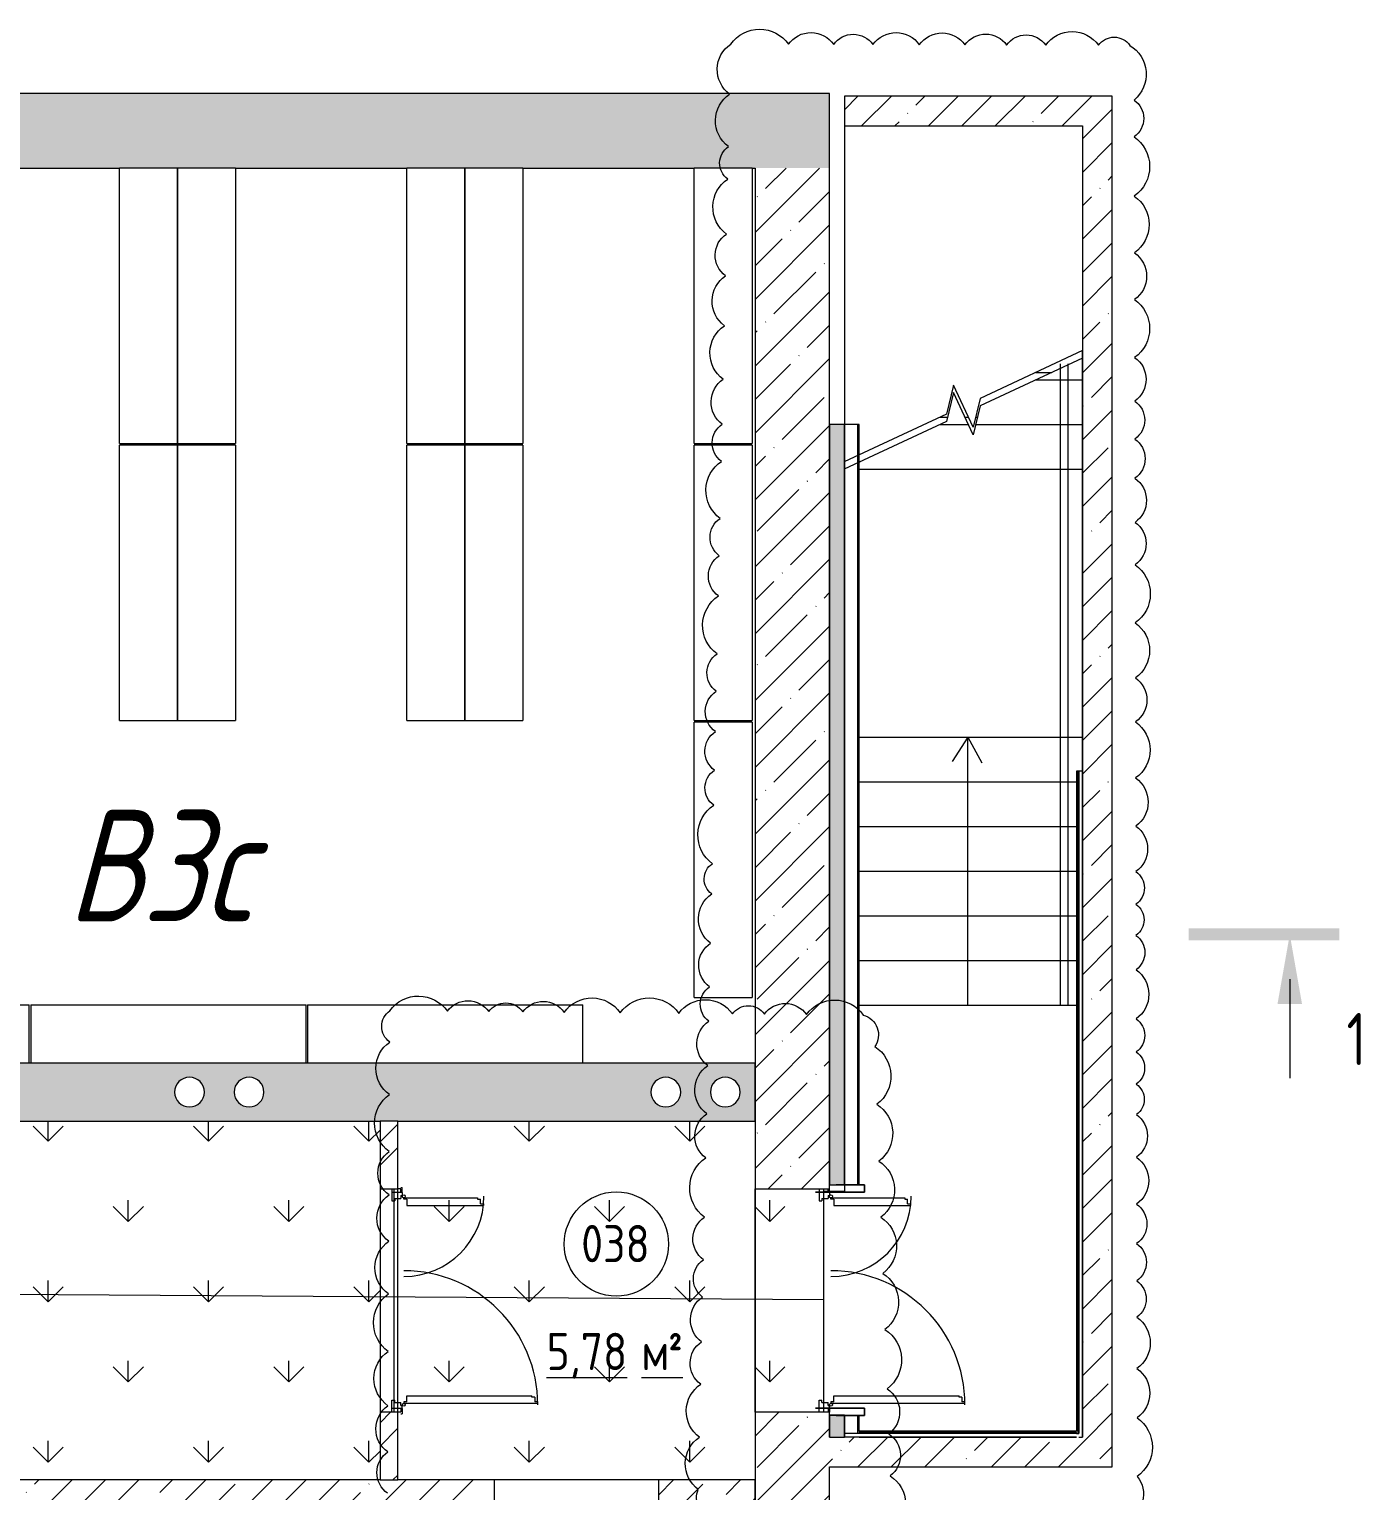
# Model space of a CAD drawing. Header units: millimetres. Extents: x -515342 to 330399, y -224905 to 507333.
# Drawn here: x -277105 to -268159, y -178752 to -168937 of the extents above; entities that cross this region are included whole.
import ezdxf

# ---------------------------------------------------------------- set-up
doc = ezdxf.new("R2010")
doc.units = ezdxf.units.MM
doc.linetypes.add('ASVP_Невидимые', pattern=[5, 3, -2])
doc.linetypes.add('ASVP_Штриховая_ш3 п1_5', pattern=[4.5, 3, -1.5])
doc.layers.get('0').update_dxf_attribs({"lineweight": 0})
for name, color, linetype, lineweight in [('Витраж', 7, 'Continuous', 0), ('Двери', 7, 'Continuous', 0), ('Лестницы', 7, 'Continuous', 0), ('Линии разделители', 7, 'ASVP_Штриховая_ш3 п1_5', 0), ('Марки помещений', 7, 'Continuous', 0), ('Мебель', 7, 'Continuous', 0), ('Ответы', 4, 'Continuous', 0), ('Перекрытие', 7, 'Continuous', 0), ('Разрезы', 7, 'Continuous', 0), ('Стены внутренние', 7, 'Continuous', 0), ('Стены наружные', 7, 'Continuous', 0), ('Стены несущие', 7, 'Continuous', 0), ('Стены отделка', 7, 'Continuous', 0), ('Стены перегородки', 7, 'Continuous', 0), ('Стены штриховка', 7, 'Continuous', 0), ('экспертиза категории', 1, 'Continuous', 0), ('экспертиза условные обозначения', 1, 'Continuous', 0)]:
    doc.layers.add(name, color=color, linetype=linetype, lineweight=lineweight)
doc.styles.add('GOST Common_1', font='', dxfattribs={"width": 0.9, "height": 250})
doc.styles.add('GOST Common_2', font='', dxfattribs={"width": 0.9, "height": 250})
doc.styles.add('GOST Common_3', font='', dxfattribs={"width": 0.8, "height": 350})
doc.styles.add('mytext', font='isocpeur.ttf', dxfattribs={"width": 0.8, "oblique": 14.999978})
doc.styles.get('GOST Common_1').set_extended_font_data('GOST Common')
doc.styles.get('GOST Common_2').set_extended_font_data('GOST Common')
doc.styles.get('GOST Common_3').set_extended_font_data('GOST Common')
pattern_1 = [(45, (0, 0), (-224.5064, 224.5064), []), (45, (224.5, 0), (-224.5064, 224.5064), [396.875, -79.375, 3.353, -76.022])]
pattern_2 = [(45, (-373662.94, -185274.45), (-224.5064, 224.5064), []), (45, (-373438.43, -185274.45), (-224.5064, 224.5064), [396.875, -79.375, 3.353, -76.022])]
pattern_3 = [(90, (-528066.2, 6791.8), (-538.8154, 538.8154), [142.875, -934.7557]), (45, (-528066.2, 6791.8), (-538.8154, 538.8154), [142.875, -619.125]), (135, (-528066.2, 6791.8), (-538.8154, -538.8154), [142.875, -619.125])]

# ---------------------------------------------------------------- blocks, each defined once
blk = doc.blocks.new('Дверь_Стальная_2 полотна - АР_Дверь_Наружная_1450х2080h_коробка__О_Л-10229630-О_АР_П_-1_-3_000_План -1 этажа')
at = {"layer": 'Двери', "lineweight": 18}
for p, q in [((649, 1120), (639, 1120)), ((639, 280), (639, 1120)), ((649, 1140), (649, 1120)), ((649, 1140), (680, 1140)), ((690, 1160), (680, 1160)), ((680, 1160), (680, 1140)), ((690, 260), (690, 1160)), ((-649, 795), (-639, 795)), ((-649, 775), (-649, 795)), ((-639, 280), (-639, 795)), ((-690, 260), (-690, 755)), ((-690, 755), (-680, 755)), ((-680, 755), (-680, 775)), ((-649, 775), (-680, 775)), ((-728.5, 250), (-750, 250)), ((-725, 250), (-727.5, 250)), ((-725, 250), (-705, 250)), ((-725, 250), (-725, 180)), ((-705, 240), (-705, 250)), ((-705, 240), (-685, 240)), ((-680, 260), (-690, 260)), ((-685, 199), (-685, 240)), ((-685, 199), (-669, 199)), ((-680, 280), (-680, 260)), ((-680, 280), (-639, 280)), ((-669, 180), (-669, 199)), ((680, 280), (639, 280)), ((685, 199), (669, 199)), ((669, 180), (669, 199)), ((680, 280), (680, 260)), ((680, 260), (690, 260)), ((705, 240), (685, 240)), ((685, 199), (685, 240)), ((722.5, 250), (705, 250)), ((705, 240), (705, 250)), ((725, 250), (723.5, 250)), ((725, 250), (725, 180)), ((725, 250), (750, 250)), ((-725, 180), (-669, 180)), ((722.6, 180), (669, 180)), ((725, 180), (723.5, 180))]:
    blk.add_line(p, q, dxfattribs=at)
at = {"layer": 'Двери', "linetype": 'ASVP_Невидимые', "lineweight": 18}
for p, q in [((-728.5, 240), (-750, 240)), ((-725, 240), (-727.5, 240)), ((725, 240), (750, 240)), ((-750, 180), (-728.5, 180)), ((-727.6, 180), (-725, 180)), ((750, 180), (725, 180))]:
    blk.add_line(p, q, dxfattribs=at)
at = {"layer": 'Двери', "lineweight": 18}
for centre in [(-700, 260), (700, 260)]:
    blk.add_circle(centre, 10, dxfattribs=at)
for centre, radius, start, end in [((700, 260), 900, 90, 180), ((-700, 260), 538.5, 0, 90)]:
    blk.add_arc(centre, radius, start, end, dxfattribs=at)
blk = doc.blocks.new('Прямоугольный импост - АР_Откос_Металлический_50х330 Серый Правый_Двери-10044573-О_АР_П_-1_-3_000_План -1 этажа')
at = {"layer": 'Витраж'}
h = blk.add_hatch(dxfattribs=at)
h.set_pattern_fill('FP_10', color=256, style=0, pattern_type=2)
h.set_pattern_definition([(45, (-8577.5, -102070), (-106.06602, 106.06602), [])])
h.paths.add_polyline_path([(-50, -230), (-50, 100), (0, 100), (-1, 99), (-49, 99), (-49, -230)])
at = {"layer": 'Витраж', "lineweight": 18}
for p, q in [((-50, -230), (-50, 100)), ((-50, 100), (0, 100)), ((-1, 99), (-49, 99)), ((-49, 99), (-49, -230)), ((-1, -90), (-1, 99)), ((0, 100), (0, -90)), ((0, -90), (-1, -90)), ((-49, -230), (-50, -230))]:
    blk.add_line(p, q, dxfattribs=at)
blk = doc.blocks.new('Прямоугольный импост - АР_Откос_Металлический_50х330 Серый Левый_Двери-10044574-О_АР_П_-1_-3_000_План -1 этажа')
at = {"layer": 'Витраж'}
h = blk.add_hatch(dxfattribs=at)
h.set_pattern_fill('FP_11', color=256, style=0, pattern_type=2)
h.set_pattern_definition([(135, (7027.5, -102070), (-106.06602, -106.06602), [])])
h.paths.add_polyline_path([(0, -90), (0, 100), (-50, 100), (-49, 99), (-1, 99), (-1, -90)])
at = {"layer": 'Витраж', "lineweight": 18}
for p, q in [((0, 100), (-50, 100)), ((-50, 100), (-50, -230)), ((-49, -230), (-49, 99)), ((-49, 99), (-1, 99)), ((-1, 99), (-1, -90)), ((0, -90), (0, 100)), ((-1, -90), (0, -90)), ((-50, -230), (-49, -230))]:
    blk.add_line(p, q, dxfattribs=at)
blk = doc.blocks.new('СД_Люблино_Фасады_rvt-1-О_АР_П_-1_-3_000_План -1 этажа')
at = {"layer": 'Стены внутренние'}
h = blk.add_hatch(dxfattribs=at)
h.set_pattern_fill('FP_1', color=256, style=0, pattern_type=2)
h.set_pattern_definition(pattern_1)
h.paths.add_polyline_path([(101935, 15405), (101935, 15905), (82614.9, 15905), (82614.9, 15405), (101545, 15405)])
h.paths.add_polyline_path([(81374.9, 15405), (81374.9, 15905), (75274.9, 15905), (75274.9, 15405), (80820.1, 15405)])
h.paths.add_polyline_path([(73790.4, 15405), (74034.9, 15405), (74034.9, 15905), (67979.9, 15905), (67979.9, 15405), (70321.1, 15405)])
h.paths.add_polyline_path([(66739.9, 15405), (66739.9, 15905), (64319.9, 15905), (64319.9, 15405), (66185.1, 15405)])
h.paths.add_polyline_path([(63079.9, 15405), (63079.9, 15905), (59834.9, 15905), (59834.9, 15405), (62525.1, 15405)])
h.paths.add_polyline_path([(58594.9, 15405), (58594.9, 15905), (56294.9, 15905), (56294.9, 15405), (58178.4, 15405)])
h.paths.add_polyline_path([(55054.9, 15405), (55054.9, 15905), (46676.4, 15905), (46676.4, 15405), (54709.1, 15405)])
h.paths.add_polyline_path([(45168.5, 15405), (45436.4, 15405), (45436.4, 15905), (34796.4, 15905), (34796.4, 15405), (45120, 15405)])
h.paths.add_polyline_path([(33556.4, 15405), (33556.4, 15905), (27516.4, 15905), (27516.4, 15405), (33475, 15405)])
h.paths.add_polyline_path([(26141.7, 15405), (26276.4, 15405), (26276.4, 15905), (20376.4, 15905), (20376.4, 15405), (26087.2, 15405)])
h.paths.add_polyline_path([(19136.4, 15405), (19136.4, 15905), (6136.4, 15905), (6136.4, 15405), (18755, 15405)])
h.paths.add_polyline_path([(4896.4, 15405), (4896.4, 15905), (2925, 15905), (2925, 15405), (4735, 15405)])
h.paths.add_polyline_path([(1375, 15405), (1375, 15905), (-305, 15905), (-305, 15405), (934.6, 15405)])
h = blk.add_hatch(dxfattribs=at)
h.set_pattern_fill('FP_1', color=256, style=0, pattern_type=2)
h.set_pattern_definition(pattern_1)
h.paths.add_polyline_path([(103635, 15687.9), (103635, 15887.9), (102035, 15887.9), (102035, 15687.9)])
h = blk.add_hatch(dxfattribs=at)
h.set_pattern_fill('FP_1', color=256, style=0, pattern_type=2)
h.set_pattern_definition(pattern_1)
h.paths.add_polyline_path([(103835, 6682.9), (103835, 15887.9), (103635, 15887.9), (103635, 6682.9)])
h = blk.add_hatch(dxfattribs=at)
h.set_pattern_fill('FP_1', color=256, style=0, pattern_type=2)
h.set_pattern_definition(pattern_1)
h.paths.add_polyline_path([(101935, 200), (101935, 7050), (101435, 7050), (101435, 200), (101545, 200)])
h.paths.add_polyline_path([(101935, 8550), (101935, 15405), (101435, 15405), (101435, 8550), (101545, 8550)])
h = blk.add_hatch(dxfattribs=at)
h.set_pattern_fill('FP_1', color=256, style=0, pattern_type=2)
h.set_pattern_definition(pattern_1)
h.paths.add_polyline_path([(103635, 6682.9), (103635, 6882.9), (101935, 6882.9), (101935, 6682.9), (103279.6, 6682.9)])
at = {"layer": 'Стены наружные'}
h = blk.add_hatch(dxfattribs=at)
h.set_pattern_fill('FP_7', color=256, style=0, pattern_type=2)
h.set_pattern_definition([(0, (0, 0), (59.531, 34.37), [39.687, -79.375]), (120, (0, 0), (-59.530793, 34.370358), [39.687, -79.375]), (60, (0, 0), (0.000207, 68.740358), [0, -79.375, 39.687, 0])])
h.paths.add_polyline_path([(102035, 6882.9), (102035, 7027.5), (101935, 7027.5), (101935, 6882.9)])
h.paths.add_polyline_path([(101935, 8577.5), (102035, 8577.5), (102035, 13682.9), (101935, 13682.9), (101935, 10015.3)])
at = {"layer": 'Лестницы'}
for p, q in [((103633.9, 14178.9), (102947.2, 13858.7)), ((103633.9, 14128.9), (103633.9, 14178.9)), ((103633.9, 14128.9), (102947.2, 13808.7)), ((103633.9, 13982.9), (103633.9, 14128.9)), ((102767.8, 13947.5), (102720.6, 13753.1)), ((102899.9, 13664.3), (102767.8, 13947.5)), ((103320.6, 14032.9), (103427.8, 14032.9)), ((103320.6, 14032.9), (103427.8, 14032.9)), ((103320.6, 13982.9), (103633.9, 13982.9)), ((103320.6, 13982.9), (103633.9, 13982.9)), ((103633.9, 13682.9), (103633.9, 13982.9)), ((102767.8, 13897.5), (102720.6, 13703.1)), ((102899.9, 13614.3), (102767.8, 13897.5)), ((102947.2, 13858.7), (102899.9, 13664.3)), ((102720.6, 13753.1), (102033.9, 13432.9)), ((102947.2, 13808.7), (102899.9, 13614.3)), ((102720.6, 13703.1), (102033.9, 13382.9)), ((102677.2, 13732.9), (102727.8, 13732.9)), ((102677.2, 13732.9), (102727.8, 13732.9)), ((102677.2, 13682.9), (102867.9, 13682.9)), ((102677.2, 13682.9), (102867.9, 13682.9)), ((102844.6, 13732.9), (102867.9, 13732.9)), ((102844.6, 13732.9), (102867.9, 13732.9)), ((102916.6, 13732.9), (102928.7, 13732.9)), ((102916.6, 13732.9), (102928.7, 13732.9)), ((102916.6, 13682.9), (103633.9, 13682.9)), ((102916.6, 13682.9), (103633.9, 13682.9)), ((103633.9, 13382.9), (103633.9, 13682.9)), ((102135, 13432.9), (102141.1, 13432.9)), ((102135, 13432.9), (102141.1, 13432.9)), ((102135, 13382.9), (103633.9, 13382.9)), ((102135, 13382.9), (103633.9, 13382.9)), ((103633.9, 11582.9), (103633.9, 13382.9)), ((102135, 11582.9), (103633.9, 11582.9)), ((102135, 11582.9), (103633.9, 11582.9)), ((103633.9, 11354.2), (103633.9, 11582.9)), ((102135, 11282.9), (103595, 11282.9)), ((102135, 11282.9), (103595, 11282.9)), ((102135, 10982.9), (103595, 10982.9)), ((102135, 10982.9), (103595, 10982.9)), ((102135, 10682.9), (103595, 10682.9)), ((102135, 10682.9), (103595, 10682.9)), ((102135, 10382.9), (103595, 10382.9)), ((102135, 10382.9), (103595, 10382.9)), ((102135, 10082.9), (103595, 10082.9)), ((102135, 10082.9), (103595, 10082.9)), ((102135, 9782.9), (103595, 9782.9)), ((102135, 9782.9), (103595, 9782.9))]:
    blk.add_line(p, q, dxfattribs=at)
at = {"layer": 'Перекрытие'}
for p, q in [((102035, 15687.9), (102035, 13682.9)), ((102035, 8576.5), (102035, 8532.9)), ((102035, 8532.9), (101895, 8532.9)), ((101895, 8532.9), (101895, 8528.5)), ((101895, 8527.7), (101895, 7077.3)), ((101895, 7076.5), (101895, 7050)), ((101935, 7032.9), (102035, 7032.9)), ((102035, 7032.9), (102035, 7028.5))]:
    blk.add_line(p, q, dxfattribs=at)
at = {"layer": 'Стены несущие'}
for p, q in [((101935, 15905), (82614.9, 15905)), ((101935, 15405), (101935, 15905)), ((103635, 15887.9), (102035, 15887.9)), ((102035, 15887.9), (102035, 15687.9)), ((103835, 15887.9), (103635, 15887.9)), ((103835, 6682.9), (103835, 15887.9)), ((102035, 15687.9), (103635, 15687.9)), ((103635, 15687.9), (103635, 11354.2)), ((96015, 15405), (97165, 15405)), ((97945, 15405), (99095, 15405)), ((99875, 15405), (101025, 15405)), ((101415, 15405), (101435, 15405)), ((101435, 15405), (101435, 8550)), ((101935, 8550), (101935, 15405)), ((101935, 13682.9), (101935, 8577.5)), ((102035, 13682.9), (101935, 13682.9)), ((102035, 8577.5), (102035, 13682.9)), ((101435, 8550), (101935, 8550)), ((101935, 8577.5), (102035, 8577.5)), ((101435, 7050), (101435, 200)), ((101935, 7050), (101435, 7050)), ((101935, 6882.9), (101935, 7050)), ((101935, 7027.5), (101935, 6882.9)), ((102035, 7027.5), (101935, 7027.5)), ((102035, 6882.9), (102035, 7027.5)), ((102199.6, 6882.9), (102190.6, 6882.9)), ((103595, 6882.9), (102199.6, 6882.9)), ((101935, 200), (101935, 6682.9)), ((101935, 6682.9), (103635, 6682.9)), ((103635, 6682.9), (103835, 6682.9))]:
    blk.add_line(p, q, dxfattribs=at)
at = {"layer": 'Стены отделка', "lineweight": 9}
for p, q in [((102035, 13682.9), (102035, 8577.5)), ((102126, 13682.9), (102035, 13682.9)), ((102135, 13682.9), (102126, 13682.9)), ((102135, 8577.5), (102135, 13682.9)), ((103604, 11354.2), (103595, 11354.2)), ((103595, 11354.2), (103595, 6922.9)), ((103610, 11354.2), (103604, 11354.2)), ((102035, 8577.5), (102126, 8577.5)), ((102126, 8577.5), (102135, 8577.5)), ((102035, 7027.5), (102035, 6907.9)), ((102126, 7027.5), (102035, 7027.5)), ((102135, 7027.5), (102126, 7027.5)), ((102135, 6922.9), (102135, 7027.5)), ((103595, 6922.9), (102135, 6922.9))]:
    blk.add_line(p, q, dxfattribs=at)
at = {"layer": 'Стены перегородки'}
for p, q in [((103635, 11354.2), (103610, 11354.2)), ((103610, 11354.2), (103610, 6907.9)), ((102035, 6907.9), (102035, 6882.9)), ((102126, 6907.9), (102035, 6907.9)), ((102035, 6907.9), (102035, 6882.9)), ((102135, 6907.9), (102126, 6907.9)), ((103595, 6907.9), (102135, 6907.9)), ((102190.6, 6882.9), (103595, 6882.9)), ((103595, 6907.9), (103604, 6907.9)), ((103604, 6907.9), (103610, 6907.9))]:
    blk.add_line(p, q, dxfattribs=at)
at = {"layer": 'Стены штриховка'}
for p, q in [((102126, 8577.5), (102126, 13682.9)), ((103604, 11354.2), (103604, 6907.9)), ((103635, 6882.9), (103635, 11354.2)), ((103635, 11354.2), (103635, 6882.9)), ((102126, 6907.9), (102126, 7027.5)), ((101935, 6882.9), (102035, 6882.9)), ((102126, 6882.9), (102035, 6882.9)), ((102135, 6882.9), (102126, 6882.9)), ((102135, 6922.9), (102135, 6913.9)), ((103595, 6913.9), (102135, 6913.9)), ((102135, 6913.9), (102135, 6907.9)), ((102135, 6882.9), (102190.6, 6882.9)), ((102190.6, 6882.9), (102135, 6882.9)), ((103595, 6907.9), (103595, 6913.9)), ((103610, 6882.9), (103635, 6882.9))]:
    blk.add_line(p, q, dxfattribs=at)
at = {"layer": 'Витраж', "lineweight": 9, "extrusion": (0, 0, -1), "rotation": 90.00000000000007}
blk.add_blockref('Прямоугольный импост - АР_Откос_Металлический_50х330 Серый Правый_Двери-10044573-О_АР_П_-1_-3_000_План -1 этажа', (-102070, 8577.5), dxfattribs=at)
at = {"layer": 'Витраж', "lineweight": 9, "rotation": 269.9999999999999}
blk.add_blockref('Прямоугольный импост - АР_Откос_Металлический_50х330 Серый Левый_Двери-10044574-О_АР_П_-1_-3_000_План -1 этажа', (102070, 7027.5), dxfattribs=at)
at = {"layer": 'Двери', "lineweight": 9, "rotation": 269.9999999999997}
blk.add_blockref('Дверь_Стальная_2 полотна - АР_Дверь_Наружная_1450х2080h_коробка__О_Л-10229630-О_АР_П_-1_-3_000_План -1 этажа', (101685, 7800), dxfattribs=at)
blk = doc.blocks.new('Дверь_Стальная_2 полотна - АР_Дверь_Внутренняя_1450х2080h_коробка__О_Л-10662681-О_АР_П_-1_-3_000_План -1 этажа')
at = {"layer": 'Двери', "lineweight": 18}
for p, q in [((690, 1000), (680, 1000)), ((680, 1000), (680, 980)), ((690, 100), (690, 1000)), ((649, 960), (639, 960)), ((639, 120), (639, 960)), ((649, 980), (649, 960)), ((649, 980), (680, 980)), ((-690, 100), (-690, 595)), ((-690, 595), (-680, 595)), ((-680, 595), (-680, 615)), ((-649, 615), (-680, 615)), ((-649, 635), (-639, 635)), ((-649, 615), (-649, 635)), ((-639, 120), (-639, 635)), ((-680, 100), (-690, 100)), ((-680, 120), (-680, 100)), ((-680, 120), (-639, 120)), ((680, 120), (639, 120)), ((680, 120), (680, 100)), ((680, 100), (690, 100)), ((-760, 80), (-760, 90)), ((-725, 90), (-760, 90)), ((-725, 90), (-705, 90)), ((-725, 90), (-725, 20)), ((-725, 20), (-669, 20)), ((-705, 80), (-705, 90)), ((-705, 80), (-685, 80)), ((-685, 39), (-685, 80)), ((-685, 39), (-669, 39)), ((-669, 20), (-669, 39)), ((685, 39), (669, 39)), ((669, 20), (669, 39)), ((725, 20), (669, 20)), ((705, 80), (685, 80)), ((685, 39), (685, 80)), ((725, 90), (705, 90)), ((705, 80), (705, 90)), ((725, 90), (725, 20)), ((725, 90), (760, 90)), ((760, 80), (760, 90))]:
    blk.add_line(p, q, dxfattribs=at)
at = {"layer": 'Двери', "linetype": 'ASVP_Невидимые', "lineweight": 18}
for p, q in [((-750, 80), (-750, 60)), ((-725, 80), (-750, 80)), ((-750, 20), (-725, 20)), ((725, 80), (750, 80)), ((750, 20), (725, 20)), ((750, 80), (750, 60))]:
    blk.add_line(p, q, dxfattribs=at)
at = {"layer": 'Двери', "lineweight": 18}
for centre in [(-700, 100), (700, 100)]:
    blk.add_circle(centre, 10, dxfattribs=at)
for centre, radius, start, end in [((700, 100), 900, 90, 180), ((-700, 100), 538.5, 0, 90)]:
    blk.add_arc(centre, radius, start, end, dxfattribs=at)
blk = doc.blocks.new('Shelf _1_ - 1850 x 1850 x 390mm-9691389-О_АР_П_-1_-3_000_План -1 этажа')
at = {"layer": 'Мебель'}
for p, q in [((-677.9, 124.9), (1172.1, 124.9)), ((-677.9, 124.9), (-677.9, -265.1)), ((1172.1, -265.1), (1172.1, 124.9)), ((1172.1, -265.1), (-677.9, -265.1))]:
    blk.add_line(p, q, dxfattribs=at)
blk = doc.blocks.new('ASVP_Марка_Помещение_ДваЗначения - Номер Площадь-685795-О_АР_П_-1_-3_000_План -1 этажа')
at = {"layer": 'Марки помещений'}
blk.add_circle((0, 0), 3.5, dxfattribs=at)
blk = doc.blocks.new('Разрез - Номер вида сзади_3_5 мм-64069-О_АР_П_-1_-3_000_План -1 этажа')
at = {"layer": 'Разрезы'}
for points in [[(9.798, 0.404), (9.798, -0.394), (-0.333, -0.394), (-0.333, 0.404)], [(2.176, -4.675), (3, 0), (3.824, -4.675)]]:
    blk.add_hatch(color=256, dxfattribs=at).paths.add_polyline_path(points)
at = {"layer": 'Разрезы', "lineweight": 20}
blk.add_line((3, -3), (3, -9.663), dxfattribs=at)

msp = doc.modelspace()

# ---------------------------------------------------------------- hatches: boundary and pattern name
at = {"layer": 'Стены внутренние'}
h = msp.add_hatch(dxfattribs=at)
h.set_pattern_fill('FP_1', color=256, style=0, pattern_type=2)
h.set_pattern_definition(pattern_2)
h.paths.add_polyline_path([(-272227.9357, -176269.4503), (-272227.9357, -175879.4503), (-279537.9357, -175879.4503), (-279537.9357, -176269.4503), (-272985.3042, -176269.4503)])
h.paths.add_polyline_path([(-280637.9357, -176269.4503), (-280637.9357, -175879.4503), (-292817.9357, -175879.4503), (-292817.9357, -176269.4503), (-280791.2771, -176269.4503)])
h.paths.add_polyline_path([(-293917.9357, -176269.4503), (-293917.9357, -175879.4503), (-302182.9357, -175879.4503), (-302182.9357, -176269.4503), (-296403.223, -176269.4503)])
h.paths.add_polyline_path([(-303341.8656, -176269.4503), (-303282.9357, -176269.4503), (-303282.9357, -175879.4503), (-306517.9357, -175879.4503), (-306517.9357, -176269.4503), (-304209.1959, -176269.4503)])
h.paths.add_polyline_path([(-307517.9357, -176269.4503), (-307517.9357, -175879.4503), (-308652.9357, -175879.4503), (-308652.9357, -176269.4503), (-308545.8475, -176269.4503)])
h.paths.add_polyline_path([(-309752.9357, -176269.4503), (-309752.9357, -175879.4503), (-314067.9357, -175879.4503), (-314067.9357, -176269.4503), (-310280.5081, -176269.4503)])
h.paths.add_polyline_path([(-315484.4901, -176269.4503), (-315167.9357, -176269.4503), (-315167.9357, -175879.4503), (-318007.9357, -175879.4503), (-318007.9357, -176269.4503), (-317217.9357, -176269.4503)])
h.paths.add_polyline_path([(-272845.3005, -176172.9311), (-272877.9357, -176161.0529), (-272904.5401, -176138.7291), (-272921.9049, -176108.6524), (-272927.9357, -176074.4503), (-272921.9049, -176040.2483), (-272904.5401, -176010.1716), (-272877.9357, -175987.8478), (-272845.3005, -175975.9696), (-272810.5709, -175975.9696), (-272777.9357, -175987.8478), (-272751.3312, -176010.1716), (-272733.9664, -176040.2483), (-272727.9357, -176074.4503), (-272734.8252, -176110.1398), (-272751.3312, -176138.7291), (-272777.9357, -176161.0529), (-272810.5709, -176172.9311)])
h.paths.add_polyline_path([(-272410.5709, -176172.9311), (-272445.3005, -176172.9311), (-272477.9357, -176161.0529), (-272504.5401, -176138.7291), (-272521.9049, -176108.6524), (-272527.9357, -176074.4503), (-272521.9049, -176040.2483), (-272504.5401, -176010.1716), (-272477.9357, -175987.8478), (-272445.3005, -175975.9696), (-272410.5709, -175975.9696), (-272377.9357, -175987.8478), (-272351.3312, -176010.1716), (-272333.9664, -176040.2483), (-272327.9357, -176074.4503), (-272334.8252, -176110.1398), (-272351.3312, -176138.7291), (-272377.9357, -176161.0529)])
h.paths.add_polyline_path([(-276045.3005, -176172.9311), (-276077.9357, -176161.0529), (-276104.5401, -176138.7291), (-276121.9049, -176108.6524), (-276127.9357, -176074.4503), (-276121.9049, -176040.2483), (-276104.5401, -176010.1716), (-276077.9357, -175987.8478), (-276045.3005, -175975.9696), (-276010.5709, -175975.9696), (-275977.9357, -175987.8478), (-275951.3312, -176010.1716), (-275933.9664, -176040.2483), (-275927.9357, -176074.4503), (-275934.8252, -176110.1398), (-275951.3312, -176138.7291), (-275977.9357, -176161.0529), (-276010.5709, -176172.9311)])
h.paths.add_polyline_path([(-275610.5709, -176172.9311), (-275645.3005, -176172.9311), (-275677.9357, -176161.0529), (-275704.5401, -176138.7291), (-275721.9049, -176108.6524), (-275727.9357, -176074.4503), (-275721.9049, -176040.2483), (-275704.5401, -176010.1716), (-275677.9357, -175987.8478), (-275645.3005, -175975.9696), (-275610.5709, -175975.9696), (-275577.9357, -175987.8478), (-275551.3312, -176010.1716), (-275533.9664, -176040.2483), (-275527.9357, -176074.4503), (-275533.9664, -176108.6524), (-275551.3312, -176138.7291), (-275577.9357, -176161.0529), (-275587.2952, -176164.4595)])
h.paths.add_polyline_path([(-283610.5709, -176172.9311), (-283645.3005, -176172.9311), (-283677.9357, -176161.0529), (-283704.5401, -176138.7291), (-283721.9049, -176108.6524), (-283727.9357, -176074.4503), (-283721.9049, -176040.2483), (-283704.5401, -176010.1716), (-283677.9357, -175987.8478), (-283645.3005, -175975.9696), (-283610.5709, -175975.9696), (-283577.9357, -175987.8478), (-283551.3312, -176010.1716), (-283533.9664, -176040.2483), (-283527.9357, -176074.4503), (-283534.8252, -176110.1398), (-283551.3312, -176138.7291), (-283577.9357, -176161.0529)])
h.paths.add_polyline_path([(-283245.3005, -176172.9311), (-283277.9357, -176161.0529), (-283304.5401, -176138.7291), (-283321.9049, -176108.6524), (-283327.9357, -176074.4503), (-283321.9049, -176040.2483), (-283304.5401, -176010.1716), (-283277.9357, -175987.8478), (-283245.3005, -175975.9696), (-283210.5709, -175975.9696), (-283177.9357, -175987.8478), (-283151.3312, -176010.1716), (-283133.9664, -176040.2483), (-283127.9357, -176074.4503), (-283134.8252, -176110.1398), (-283151.3312, -176138.7291), (-283177.9357, -176161.0529), (-283210.5709, -176172.9311)])
h.paths.add_polyline_path([(-282810.5709, -176172.9311), (-282845.3005, -176172.9311), (-282877.9357, -176161.0529), (-282904.5401, -176138.7291), (-282921.9049, -176108.6524), (-282927.9357, -176074.4503), (-282921.9049, -176040.2483), (-282904.5401, -176010.1716), (-282877.9357, -175987.8478), (-282845.3005, -175975.9696), (-282810.5709, -175975.9696), (-282777.9357, -175987.8478), (-282751.3312, -176010.1716), (-282733.9664, -176040.2483), (-282727.9357, -176074.4503), (-282734.8252, -176110.1398), (-282751.3312, -176138.7291), (-282777.9357, -176161.0529)])
h.paths.add_polyline_path([(-290010.5709, -176172.9311), (-290045.3005, -176172.9311), (-290077.9357, -176161.0529), (-290104.5401, -176138.7291), (-290121.9049, -176108.6524), (-290127.9357, -176074.4503), (-290121.9049, -176040.2483), (-290104.5401, -176010.1716), (-290077.9357, -175987.8478), (-290045.3005, -175975.9696), (-290010.5709, -175975.9696), (-289977.9357, -175987.8478), (-289951.3312, -176010.1716), (-289933.9664, -176040.2483), (-289927.9357, -176074.4503), (-289933.9664, -176108.6524), (-289951.3312, -176138.7291), (-289977.9357, -176161.0529)])
h.paths.add_polyline_path([(-290445.3005, -176172.9311), (-290477.9357, -176161.0529), (-290504.5401, -176138.7291), (-290521.9049, -176108.6524), (-290527.9357, -176074.4503), (-290521.9049, -176040.2483), (-290504.5401, -176010.1716), (-290477.9357, -175987.8478), (-290445.3005, -175975.9696), (-290410.5709, -175975.9696), (-290377.9357, -175987.8478), (-290351.3312, -176010.1716), (-290333.9664, -176040.2483), (-290327.9357, -176074.4503), (-290333.9664, -176108.6524), (-290351.3312, -176138.7291), (-290377.9357, -176161.0529), (-290410.5709, -176172.9311)])
h.paths.add_polyline_path([(-297645.3005, -176172.9311), (-297677.9357, -176161.0529), (-297704.5401, -176138.7291), (-297721.9049, -176108.6524), (-297727.9357, -176074.4503), (-297721.9049, -176040.2483), (-297704.2185, -176009.9017), (-297677.9357, -175987.8478), (-297645.3005, -175975.9696), (-297610.5709, -175975.9696), (-297577.9357, -175987.8478), (-297551.3312, -176010.1716), (-297533.9664, -176040.2483), (-297527.9357, -176074.4503), (-297534.8252, -176110.1398), (-297551.3312, -176138.7291), (-297577.9357, -176161.0529), (-297610.5709, -176172.9311)])
h.paths.add_polyline_path([(-298445.3005, -176172.9311), (-298477.9357, -176161.0529), (-298504.5401, -176138.7291), (-298521.9049, -176108.6524), (-298527.9357, -176074.4503), (-298521.9049, -176040.2483), (-298504.5401, -176010.1716), (-298477.9357, -175987.8478), (-298445.3005, -175975.9696), (-298410.5709, -175975.9696), (-298377.9357, -175987.8478), (-298351.3312, -176010.1716), (-298333.9664, -176040.2483), (-298327.9357, -176074.4503), (-298334.8252, -176110.1398), (-298351.3312, -176138.7291), (-298377.9357, -176161.0529), (-298410.5709, -176172.9311)])
h.paths.add_polyline_path([(-298010.5709, -176172.9311), (-298045.3005, -176172.9311), (-298077.9357, -176161.0529), (-298104.5401, -176138.7291), (-298121.9049, -176108.6524), (-298127.9357, -176074.4503), (-298121.9049, -176040.2483), (-298104.5401, -176010.1716), (-298077.9357, -175987.8478), (-298045.3005, -175975.9696), (-298010.5709, -175975.9696), (-297977.9357, -175987.8478), (-297951.3312, -176010.1716), (-297933.9664, -176040.2483), (-297927.9357, -176074.4503), (-297934.8252, -176110.1398), (-297951.3312, -176138.7291), (-297977.9357, -176161.0529)])
h.paths.add_polyline_path([(-304410.5709, -176172.9311), (-304445.3005, -176172.9311), (-304477.9357, -176161.0529), (-304504.5401, -176138.7291), (-304521.9049, -176108.6524), (-304527.9357, -176074.4503), (-304521.9049, -176040.2483), (-304504.5401, -176010.1716), (-304477.9357, -175987.8478), (-304445.3005, -175975.9696), (-304410.5709, -175975.9696), (-304377.9357, -175987.8478), (-304351.3312, -176010.1716), (-304333.9664, -176040.2483), (-304327.9357, -176074.4503), (-304334.8252, -176110.1398), (-304351.3312, -176138.7291), (-304377.9357, -176161.0529)])
h.paths.add_polyline_path([(-304045.3005, -176172.9311), (-304077.9357, -176161.0529), (-304104.5401, -176138.7291), (-304121.9049, -176108.6524), (-304127.9357, -176074.4503), (-304121.9049, -176040.2483), (-304104.5401, -176010.1716), (-304077.9357, -175987.8478), (-304045.3005, -175975.9696), (-304010.5709, -175975.9696), (-303977.9357, -175987.8478), (-303951.3312, -176010.1716), (-303933.9664, -176040.2483), (-303927.9357, -176074.4503), (-303933.9664, -176108.6524), (-303951.3312, -176138.7291), (-303977.9357, -176161.0529), (-304010.5709, -176172.9311)])
h.paths.add_polyline_path([(-305645.3005, -176172.9311), (-305677.9357, -176161.0529), (-305704.5401, -176138.7291), (-305721.9049, -176108.6524), (-305727.9357, -176074.4503), (-305721.9049, -176040.2483), (-305704.5401, -176010.1716), (-305677.9357, -175987.8478), (-305645.3005, -175975.9696), (-305610.5709, -175975.9696), (-305577.9357, -175987.8478), (-305551.3312, -176010.1716), (-305533.9664, -176040.2483), (-305527.9357, -176074.4503), (-305533.9664, -176108.6524), (-305551.3312, -176138.7291), (-305577.9357, -176161.0529), (-305610.5709, -176172.9311)])
h.paths.add_polyline_path([(-306045.3005, -176172.9311), (-306077.9357, -176161.0529), (-306104.5401, -176138.7291), (-306121.9049, -176108.6524), (-306127.9357, -176074.4503), (-306121.9049, -176040.2483), (-306104.5401, -176010.1716), (-306077.9357, -175987.8478), (-306045.3005, -175975.9696), (-306010.5709, -175975.9696), (-305977.9357, -175987.8478), (-305951.3312, -176010.1716), (-305933.9664, -176040.2483), (-305927.9357, -176074.4503), (-305933.9664, -176108.6524), (-305951.3312, -176138.7291), (-305977.9357, -176161.0529), (-306010.5709, -176172.9311)])
h = msp.add_hatch(dxfattribs=at)
h.set_pattern_fill('FP_2', color=256, style=0, pattern_type=2)
h.set_pattern_definition([(45, (-373662.94, -185274.45), (-235.7317, 235.7317), []), (45, (-373505.78, -185274.45), (-235.7317, 235.7317), [])])
h.paths.add_polyline_path([(-274627.9357, -178679.4503), (-274627.9357, -178224.4503), (-274747.9357, -178224.4503), (-274747.9357, -178679.4503)])
h.paths.add_polyline_path([(-274719.9649, -176724.4503), (-274627.9357, -176724.4503), (-274627.9357, -176269.4503), (-274747.9357, -176269.4503), (-274747.9357, -176724.4503)])
h = msp.add_hatch(dxfattribs=at)
h.set_pattern_fill('FP_1', color=256, style=0, pattern_type=2)
h.set_pattern_definition(pattern_2)
h.paths.add_polyline_path([(-272226.5959, -179069.4503), (-272226.5959, -178679.4503), (-272877.9357, -178679.4503), (-272877.9357, -179069.4503)])
h.paths.add_polyline_path([(-273977.9357, -179069.4503), (-273977.9357, -178679.4503), (-278827.9357, -178679.4503), (-278827.9357, -179069.4503), (-275587.2952, -179069.4503)])
h.paths.add_polyline_path([(-279927.9357, -179069.4503), (-279927.9357, -178679.4503), (-286321.5959, -178679.4503), (-286321.5959, -179069.4503), (-280507.9357, -179069.4503)])
h.paths.add_polyline_path([(-287447.9357, -179069.4503), (-287421.5959, -179069.4503), (-287421.5959, -178679.4503), (-287447.9357, -178679.4503)])
h.paths.add_polyline_path([(-272400.5709, -178972.9311), (-272435.3005, -178972.9311), (-272467.9357, -178961.0529), (-272494.5401, -178938.7291), (-272511.9049, -178908.6524), (-272517.9357, -178874.4503), (-272511.9049, -178840.2483), (-272494.5401, -178810.1716), (-272467.9357, -178787.8478), (-272435.3005, -178775.9696), (-272400.5709, -178775.9696), (-272367.9357, -178787.8478), (-272341.3312, -178810.1716), (-272323.9664, -178840.2483), (-272317.9357, -178874.4503), (-272323.9664, -178908.6524), (-272341.3312, -178938.7291), (-272367.9357, -178961.0529)])
h.paths.add_polyline_path([(-280800.5709, -178972.9311), (-280835.3005, -178972.9311), (-280867.9357, -178961.0529), (-280894.5401, -178938.7291), (-280911.9049, -178908.6524), (-280917.9357, -178874.4503), (-280911.9049, -178840.2483), (-280894.5401, -178810.1716), (-280867.9357, -178787.8478), (-280835.3005, -178775.9696), (-280800.5709, -178775.9696), (-280767.9357, -178787.8478), (-280741.3312, -178810.1716), (-280723.9664, -178840.2483), (-280717.9357, -178874.4503), (-280723.9664, -178908.6524), (-280741.3312, -178938.7291), (-280767.9357, -178961.0529), (-280791.2771, -178969.5485)])
at = {"layer": 'экспертиза условные обозначения', "transparency": 33554687}
h = msp.add_hatch(dxfattribs=at)
h.set_pattern_fill('GRASS', color=3, scale=30)
h.set_pattern_definition(pattern_3)
h.paths.add_polyline_path([(-317217.9357, -176269.4503), (-274747.9357, -176269.4503), (-274747.9357, -178679.4503), (-288107.9357, -178679.4503), (-288107.9357, -178419.4503), (-317217.9357, -178424.7103)])
h = msp.add_hatch(dxfattribs=at)
h.set_pattern_fill('GRASS', color=4, scale=30)
h.set_pattern_definition(pattern_3)
h.paths.add_polyline_path([(-274627.9357, -176269.4503), (-272227.9357, -176269.4503), (-272227.9357, -176724.4503), (-271767.9357, -176724.4503), (-271767.9357, -178224.4503), (-272227.9357, -178224.4503), (-272226.5959, -178679.4503), (-274627.9357, -178679.4503)])

# ---------------------------------------------------------------- linework, layer by layer
for points in [[(-270177.4509, -171183.7426), (-270177.4509, -175491.5987)], [(-270127.4509, -171183.7426), (-270127.4509, -175491.5987)], [(-270797.9357, -175491.5987), (-270797.9357, -173691.5987), (-270902.7958, -173855.3964)], [(-270797.9357, -173691.5987), (-270703.5742, -173863.5233)]]:
    msp.add_lwpolyline(points)
at = {"layer": 'Линии разделители'}
msp.add_line((-272227.9357, -176724.4503), (-272227.9357, -178224.4503), dxfattribs=at)
at = {"layer": 'Ответы'}
for points in [[(-272501.9695, -178925.3313, -0.52056705), (-272609.3685, -178743.7561, -0.52056705), (-272601.4751, -178392.473, -0.52056705), (-272593.4808, -178036.7047, -0.52056705), (-272587.081, -177751.8925, -0.52056705), (-272580.3171, -177450.8789, -0.52056705), (-272574.6943, -177200.6476, -0.52056705), (-272568.2676, -176914.6393, -0.52056705), (-272559.3275, -176516.7783, -0.52056705), (-272552.6704, -176220.5184, -0.52056705), (-272545.3897, -175896.5058, -0.52056705), (-272538.708, -175599.1475, -0.52056705), (-272533.5038, -175367.5461, -0.52056705), (-272526.9025, -175073.7697, -0.52056705), (-272519.4952, -174744.1187, -0.52056705), (-272514.9243, -174540.7032, -0.52056705), (-272506.1199, -174148.8773, -0.52056705), (-272500.8144, -173912.7663, -0.52056705), (-272494.9984, -173653.9371, -0.52056705), (-272488.9001, -173382.5434, -0.52056705), (-272483.2826, -173132.5501, -0.52056705), (-272474.5246, -172742.7928, -0.52056705), (-272468.455, -172472.6745, -0.52056705), (-272462.8245, -172222.1015, -0.52056705), (-272454.2181, -171839.0932, -0.52056705), (-272448.6084, -171589.4416, -0.52056705), (-272441.8346, -171287.9887, -0.52056705), (-272433.7427, -170927.8757, -0.52056705), (-272426.2235, -170593.2454, -0.52056705), (-272419.9121, -170312.369, -0.52056705), (-272411.6282, -169943.713, -0.52056705), (-272406.7231, -169725.4204, -0.52056705), (-272398.7903, -169372.3859, -0.52056705), (-272391.258, -169037.1758, -0.52056705), (-272004.4744, -169038.3851, -0.52056705), (-271699.596, -169039.3383, -0.52056705), (-271435.8075, -169040.1631, -0.52056705), (-271124.7766, -169041.1355, -0.52056705), (-270818.1342, -169042.0943, -0.52056705), (-270538.1771, -169042.9696, -0.52056705), (-270275.1088, -169043.7921, -0.52056705), (-269921.0226, -169044.8992, -0.52056705), (-269709.5853, -169045.5603, -0.52056705), (-269681.7145, -169412.3784, -0.52056705), (-269681.1594, -169659.1504, -0.52056705), (-269680.2636, -170057.3549, -0.52056705), (-269679.4057, -170438.6888, -0.52056705), (-269678.6999, -170752.4427, -0.52056705), (-269677.825, -171141.3574, -0.52056705), (-269677.1669, -171433.8827, -0.52056705), (-269676.5926, -171689.1572, -0.52056705), (-269675.9993, -171952.8914, -0.52056705), (-269675.3339, -172248.6821, -0.52056705), (-269674.6936, -172533.3275, -0.52056705), (-269673.8139, -172924.3541, -0.52056705), (-269672.9838, -173293.3708, -0.52056705), (-269672.3181, -173589.2592, -0.52056705), (-269671.4724, -173965.2219, -0.52056705), (-269670.7437, -174289.1262, -0.52056705), (-269670.0577, -174594.0725, -0.52056705), (-269669.5647, -174813.2192, -0.52056705), (-269669.0951, -175021.9592, -0.52056705), (-269668.576, -175252.703, -0.52056705), (-269667.8332, -175582.9002, -0.52056705), (-269667.3337, -175804.9462, -0.52056705), (-269666.8477, -176020.974, -0.52056705), (-269666.3863, -176226.0578, -0.52056705), (-269665.7426, -176512.2109, -0.52056705), (-269665.035, -176826.7399, -0.52056705), (-269664.4373, -177092.4639, -0.52056705), (-269663.875, -177342.416, -0.52056705), (-269663.3272, -177585.9043, -0.52056705), (-269662.5506, -177931.1227, -0.52056705), (-269661.8081, -178261.1673, -0.52056705), (-269660.9206, -178655.6913, -0.52056705), (-269741.7726, -178950.7261, -0.52056705)], [(-274697.1363, -178769.0731, -0.52056705), (-274695.779, -178491.0711, -0.52056705), (-274694.2629, -178180.5307, -0.52056705), (-274692.4819, -177815.7167, -0.52056705), (-274690.5988, -177430.0162, -0.52056705), (-274688.8712, -177076.1522, -0.52056705), (-274687.3522, -176765.0197, -0.52056705), (-274685.9292, -176473.5531, -0.52056705), (-274684.0652, -176091.7467, -0.52056705), (-274682.3399, -175738.3588, -0.52056705), (-274681.3148, -175528.3923, -0.52056705), (-274295.2842, -175531.9403, -0.52056705), (-274017.7301, -175534.4912, -0.52056705), (-273788.2161, -175536.6006, -0.52056705), (-273511.4127, -175539.1447, -0.52056705), (-273134.1222, -175542.6123, -0.52056705), (-272740.9506, -175546.2258, -0.52056705), (-272380.7802, -175549.5361, -0.52056705), (-272165.6338, -175551.5134, -0.52056705), (-271883.02, -175554.1109, -0.52056705), (-271500.8345, -175557.6235, -0.52056705), (-271423.4762, -175768.4993, -0.52056705), (-271409.5247, -176156.5051, -0.52056705), (-271395.8086, -176537.9657, -0.52056705), (-271382.258, -176914.8211, -0.52056705), (-271368.7018, -177291.8351, -0.52056705), (-271355.1524, -177668.66, -0.52056705), (-271340.816, -178067.3708, -0.52056705), (-271329.9366, -178369.9372, -0.52056705), (-271319.7903, -178652.1182, -0.52056705), (-271306.4205, -179023.9473, -0.52056705)]]:
    msp.add_lwpolyline(points, format="xyb", dxfattribs=at)
msp.add_lwpolyline([(-322512.9357, -184709.4503), (-322512.9357, -177136.8892), (-271767.9357, -177466.9503)], dxfattribs=at)
at = {"layer": 'Перекрытие'}
for p, q in [((-274653.4357, -178224.4503), (-274653.4357, -176724.4503)), ((-272227.9357, -178224.4503), (-272227.9357, -176724.4503))]:
    msp.add_line(p, q, dxfattribs=at)
at = {"layer": 'Стены несущие'}
for p, q in [((-277094.7186, -175879.4503), (-277104.7186, -175879.4503)), ((-275234.7186, -175879.4503), (-275244.7186, -175879.4503)), ((-272227.9357, -175879.4503), (-273384.7186, -175879.4503)), ((-272227.9357, -176269.4503), (-272227.9357, -175879.4503)), ((-279537.9357, -176269.4503), (-274747.9357, -176269.4503)), ((-274627.9357, -176269.4503), (-272227.9357, -176269.4503)), ((-274747.9357, -178679.4503), (-278827.9357, -178679.4503)), ((-273977.9357, -178679.4503), (-274627.9357, -178679.4503)), ((-273977.9357, -179069.4503), (-273977.9357, -178679.4503)), ((-272226.5959, -178679.4503), (-272877.9357, -178679.4503)), ((-272877.9357, -178679.4503), (-272877.9357, -179069.4503)), ((-272226.5959, -179069.4503), (-272226.5959, -178679.4503))]:
    msp.add_line(p, q, dxfattribs=at)
for centre, start, end in [((-276027.9357, -176074.4503), 0, 180), ((-275627.9357, -176074.4503), 0, 180), ((-272827.9357, -176074.4503), 0, 180), ((-272427.9357, -176074.4503), 0, 180), ((-276027.9357, -176074.4503), 180, 0), ((-275627.9357, -176074.4503), 180, 0), ((-272827.9357, -176074.4503), 180, 0), ((-272427.9357, -176074.4503), 180, 0)]:
    msp.add_arc(centre, 100, start, end, dxfattribs=at)
at = {"layer": 'Стены перегородки'}
for p, q in [((-274747.9357, -176269.4503), (-274747.9357, -176724.4503)), ((-274627.9357, -176724.4503), (-274627.9357, -176269.4503)), ((-274747.9357, -176724.4503), (-274627.9357, -176724.4503)), ((-274747.9357, -178224.4503), (-274747.9357, -178679.4503)), ((-274627.9357, -178224.4503), (-274747.9357, -178224.4503)), ((-274627.9357, -178679.4503), (-274627.9357, -178224.4503))]:
    msp.add_line(p, q, dxfattribs=at)
at = {"layer": 'Стены штриховка'}
for p, q in [((-274627.9357, -176269.4503), (-274747.9357, -176269.4503)), ((-274747.9357, -178679.4503), (-274627.9357, -178679.4503))]:
    msp.add_line(p, q, dxfattribs=at)
at = {"layer": 'экспертиза условные обозначения', "color": 3}
msp.add_lwpolyline([(-317217.9357, -176269.4503), (-274747.9357, -176269.4503), (-274747.9357, -178679.4503), (-288107.9357, -178679.4503), (-288107.9357, -178419.4503), (-317217.9357, -178424.7103), (-317217.9357, -176269.4503)], dxfattribs=at)
at = {"layer": 'экспертиза условные обозначения', "color": 4}
msp.add_lwpolyline([(-274627.9357, -176269.4503), (-272227.9357, -176269.4503), (-272227.9357, -176724.4503), (-271767.9357, -176724.4503), (-271767.9357, -178224.4503), (-272227.9357, -178224.4503), (-272226.5959, -178679.4503), (-274627.9357, -178679.4503), (-274627.9357, -176269.4503)], dxfattribs=at)

# ---------------------------------------------------------------- block references
msp.add_blockref('СД_Люблино_Фасады_rvt-1-О_АР_П_-1_-3_000_План -1 этажа', (-373662.9357, -185274.4503))
at = {"layer": 'Двери', "rotation": 270}
msp.add_blockref('Дверь_Стальная_2 полотна - АР_Дверь_Внутренняя_1450х2080h_коробка__О_Л-10662681-О_АР_П_-1_-3_000_План -1 этажа', (-274687.9357, -177474.4503), dxfattribs=at)
at = {"layer": 'Марки помещений', "xscale": 99.99999999999993, "yscale": 99.99999999999993, "zscale": 99.99999999999993}
msp.add_blockref('ASVP_Марка_Помещение_ДваЗначения - Номер Площадь-685795-О_АР_П_-1_-3_000_План -1 этажа', (-273160.1244, -177094.9617), dxfattribs=at)
at = {"layer": 'Мебель'}
for p, rotation in [((-276232.8274, -170547.3966), 270.0000000000001), ((-275842.8274, -170547.3966), 270.0000000000001), ((-274302.8274, -170547.3966), 270.0000000000001), ((-273912.8274, -170547.3966), 270.0000000000001), ((-272372.8274, -170547.3966), 270.0000000000001), ((-276232.8274, -172407.3966), 270.0000000000001), ((-275842.8274, -172407.3966), 270.0000000000001), ((-274302.8274, -172407.3966), 270.0000000000001), ((-273912.8274, -172407.3966), 270.0000000000001), ((-272372.8274, -172407.3966), 270.0000000000001), ((-272372.8274, -174267.3966), 270.0000000000001), ((-277782.6649, -175754.5586), 180), ((-275922.6649, -175754.5586), 180), ((-274062.6649, -175754.5586), 180)]:
    msp.add_blockref('Shelf _1_ - 1850 x 1850 x 390mm-9691389-О_АР_П_-1_-3_000_План -1 этажа', p, dxfattribs=dict(at, rotation=rotation))
at = {"layer": 'Разрезы', "extrusion": (0, 0, -1), "xscale": 99.99999999999993, "yscale": 99.99999999999993, "zscale": 99.99999999999993}
msp.add_blockref('Разрез - Номер вида сзади_3_5 мм-64069-О_АР_П_-1_-3_000_План -1 этажа', (268335.6626, -175015.6671), dxfattribs=at)

# ---------------------------------------------------------------- texts
at = {"layer": 'Марки помещений', "char_height": 250, "attachment_point": 1}
for s, insert, width, style in [('038', (-273396.3817, -176967.2367), 584.430187, 'GOST Common_1'), ('\\L5,78 ', (-273629.0179, -177691.7671), 772.025062, 'GOST Common_1'), ('\\L\\fGOST Common|b0|i0|c238|p34|;\\W.9;\\L²', (-272813.4398, -177691.7671), 165.949312, 'GOST Common_2'), ('\\L\\fGOST Common|b0|i0|c204|p34|;\\W.9;\\Lм', (-272992.0335, -177691.7671), 216.455625, 'GOST Common_1')]:
    msp.add_mtext(s, dxfattribs=dict(at, insert=insert, width=width, style=style))
at = {"layer": 'Разрезы', "insert": (-268254.0637, -175543.3613), "char_height": 350, "width": 166.751, "attachment_point": 1, "style": 'GOST Common_3'}
msp.add_mtext('\\fGOST Common|b0|i0|c204|p34|;\\W.8;1', dxfattribs=at)
at = {"layer": 'экспертиза категории', "lineweight": 50, "insert": (-276849.9634, -174178.9982), "char_height": 750, "attachment_point": 1, "style": 'mytext'}
msp.add_mtext_dynamic_manual_height_columns('В3с', width=2459.427233, gutter_width=17359.7713, heights=[0], dxfattribs=at)

doc.saveas('drawing.dxf')
